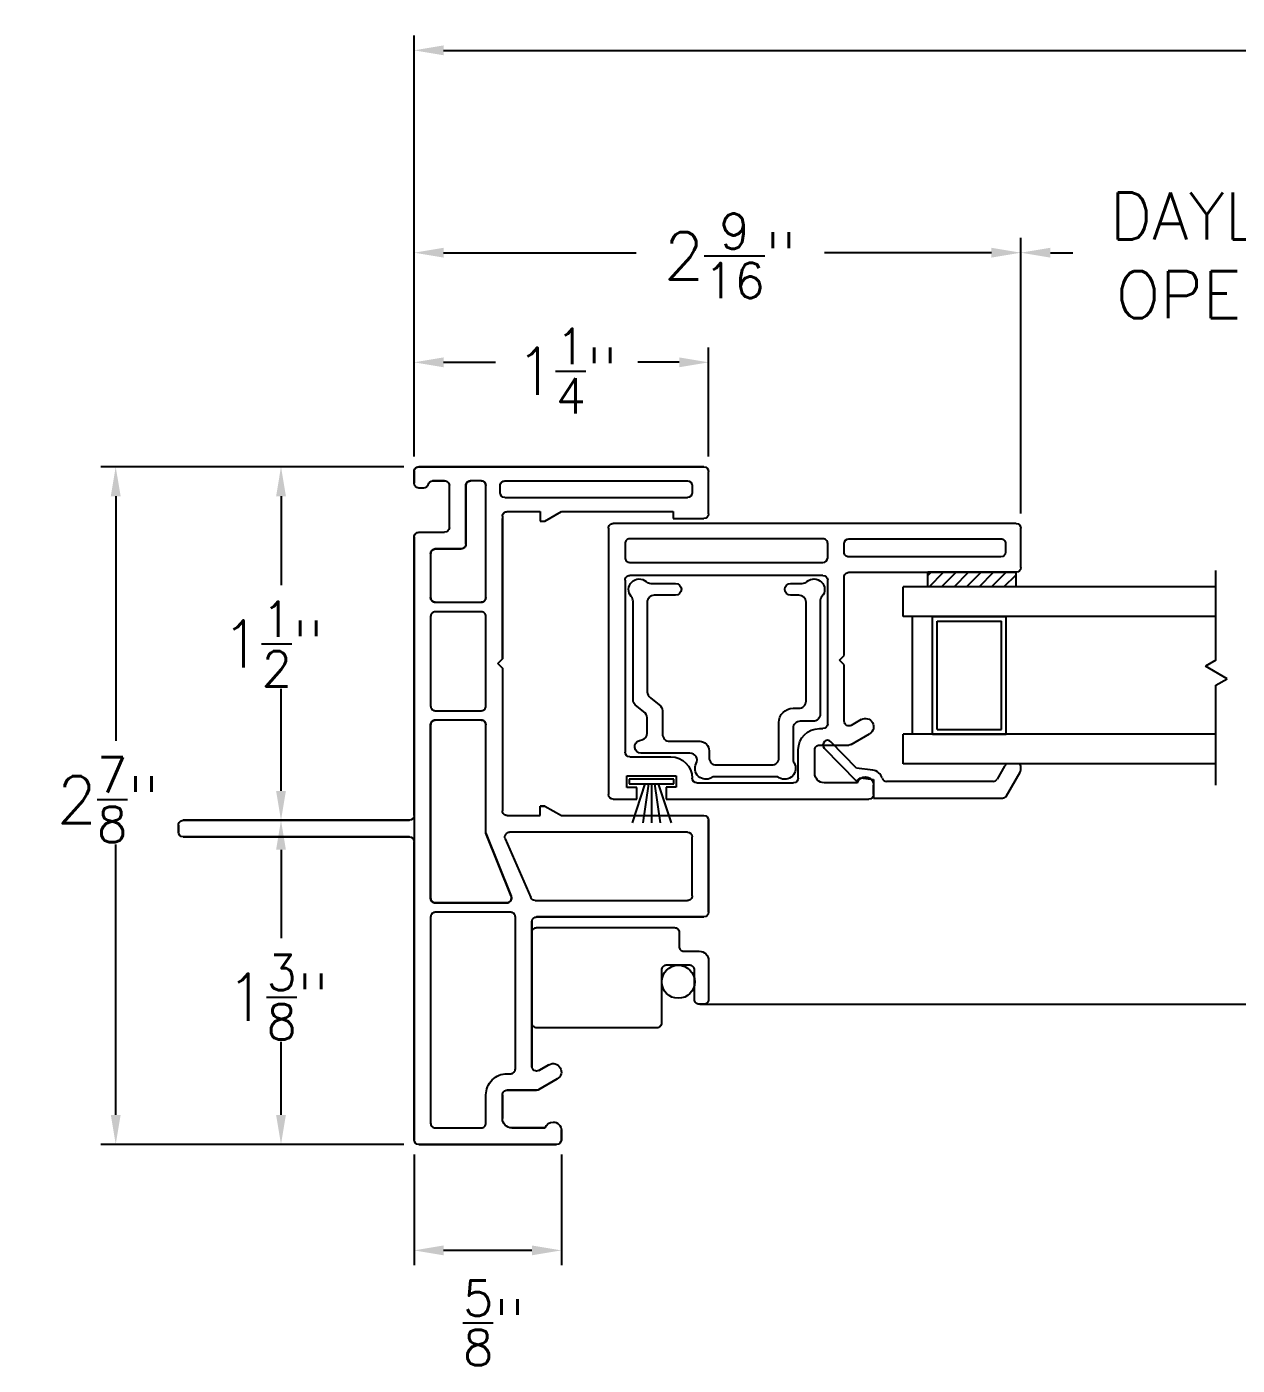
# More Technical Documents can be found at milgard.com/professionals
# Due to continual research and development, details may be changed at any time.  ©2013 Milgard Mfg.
# Model space of a CAD drawing. Extents: x 139.8 to 153.1, y 16.5 to 41.7.
# Drawn here: x 139.82 to 144.96, y 16.47 to 22.15 of the extents above; entities that cross this region are included whole.
import ezdxf

# ---------------------------------------------------------------- set-up
doc = ezdxf.new("R2010")
doc.units = 0
doc.header["$LTSCALE"] = 0.3
doc.header["$MEASUREMENT"] = 0
doc.layers.get('0').update_dxf_attribs({"linetype": 'CONTINUOUS'})
doc.layers.get('Defpoints').update_dxf_attribs({"linetype": 'CONTINUOUS'})
for name, color, linetype in [('SETAPE02$0$HATCH', 1, 'CONTINUOUS'), ('SETAPE02$0$PART', 7, 'CONTINUOUS'), ('VX5086$0$BRKAWAY', 7, 'CONTINUOUS'), ('VX5086$0$PART', 7, 'CONTINUOUS'), ('VX5086$0$SECTION', 7, 'CONTINUOUS'), ('VX5087$0$PART', 7, 'CONTINUOUS'), ('VX5087$0$SECTION', 7, 'CONTINUOUS'), ('WSFIN03$0$PART', 8, 'CONTINUOUS')]:
    doc.layers.add(name, color=color, linetype=linetype)
doc.styles.add('ARCHITECTURAL', font='simplex.shx', dxfattribs={"height": 0.2})
doc.dimstyles.new('DIM-MMSTACKED', dxfattribs={"dimscale": 0, "dimtxt": 0.125, "dimasz": 0.125, "dimexe": 0.063, "dimexo": 0.063, "dimgap": 0.07, "dimtad": 0, "dimtih": 1, "dimtoh": 1, "dimdec": 4, "dimzin": 4, "dimdsep": 46, "dimlunit": 4, "dimtxsty": 'ARCHITECTURAL', "dimcen": 0.02, "dimclrt": 7, "dimadec": 0, "dimazin": 0, "dimtfac": 0.75, "dimtdec": 4, "dimtmove": 2, "dimatfit": 3, "dimfxl": 0, "dimfrac": 1, "dimtolj": 1, "dimtzin": 4, "dimarcsym": 0})

# ---------------------------------------------------------------- blocks, each defined once
blk = doc.blocks.new('VX5086', base_point=(0.0729, 6.7223))
at = {"layer": 'VX5086$0$BRKAWAY'}
for p, q in [((0.8554, 5.2423), (0.8554, 6.2023)), ((0.9254, 6.2023), (0.9254, 5.2423)), ((0.9054, 5.2223), (0.8754, 5.2223))]:
    blk.add_line(p, q, dxfattribs=at)
for centre, start, end in [((0.8354, 6.2023), 0, 90), ((0.9454, 6.2023), 90, 180), ((0.8754, 5.2423), 180, 270), ((0.9054, 5.2423), 270, 0)]:
    blk.add_arc(centre, 0.02, start, end, dxfattribs=at)
at = {"layer": 'VX5086$0$PART'}
for p, q in [((0.5154, 6.7423), (0.5154, 7.4523)), ((0.5154, 7.4523), (0.5154, 6.7423)), ((0.5354, 7.4723), (0.9254, 7.4723)), ((0.9254, 7.4723), (0.5354, 7.4723)), ((0.9454, 6.8473), (0.9454, 7.4523)), ((2.2054, 7.3223), (2.2054, 7.4523)), ((2.2254, 7.4723), (2.4054, 7.4723)), ((2.4254, 7.4523), (2.4254, 6.2423)), ((2.4254, 6.2406), (2.4254, 7.4523)), ((0.6054, 7.4023), (0.8554, 7.4023)), ((0.5854, 6.7355), (0.5854, 7.3823)), ((0.8754, 7.3823), (0.8754, 6.6277)), ((2.2354, 7.3223), (2.2054, 7.3223)), ((2.2354, 6.8473), (2.2354, 7.3223)), ((-0.4496, 6.2423), (-0.4496, 6.8273)), ((-0.4496, 6.8273), (-0.4496, 6.2423)), ((-0.4296, 6.8473), (-0.3896, 6.8473)), ((-0.3896, 6.8473), (-0.4296, 6.8473)), ((-0.2169, 6.7521), (-0.172, 6.8299)), ((-0.172, 6.8299), (-0.2169, 6.7521)), ((0.9854, 6.7773), (0.9454, 6.8473)), ((2.1954, 6.7773), (2.2354, 6.8473)), ((-0.3796, 6.7788), (-0.3796, 6.6373)), ((-0.3796, 6.6373), (-0.3796, 6.7788)), ((-0.1114, 6.7948), (-0.1359, 6.7523)), ((-0.1359, 6.7523), (-0.1114, 6.7948)), ((0.9854, 6.7773), (0.9854, 6.7573)), ((0.9854, 6.7573), (0.9854, 6.7773)), ((2.1954, 6.7573), (2.1954, 6.7773)), ((-0.2196, 6.6173), (-0.2196, 6.7421)), ((-0.2196, 6.7421), (-0.2196, 6.6173)), ((-0.1186, 6.7223), (0.4954, 6.7223)), ((0.4954, 6.7223), (-0.1186, 6.7223)), ((0.8475, 6.6093), (0.5975, 6.7171)), ((0.9454, 6.7573), (0.9854, 6.7573)), ((0.9454, 6.6173), (0.9454, 6.7573)), ((2.2354, 6.7573), (2.1954, 6.7573)), ((2.2354, 6.6173), (2.2354, 6.7573)), ((-0.3396, 6.5973), (-0.2396, 6.5973)), ((-0.2396, 6.5973), (-0.3396, 6.5973)), ((1.5704, 6.5973), (0.9654, 6.5973)), ((1.5704, 6.5973), (1.5904, 6.5773)), ((1.5904, 6.5773), (1.5704, 6.5973)), ((1.5904, 6.5773), (1.6104, 6.5973)), ((1.6104, 6.5973), (1.5904, 6.5773)), ((1.6104, 6.5973), (2.2054, 6.5973)), ((2.2154, 6.5973), (1.6104, 6.5973)), ((2.1677, 6.3719), (2.3461, 6.3719)), ((2.1477, 6.2423), (2.1477, 6.3519)), ((2.3654, 6.301), (2.3654, 6.3519)), ((2.3654, 6.3519), (2.3654, 6.301)), ((2.3354, 6.2623), (2.3354, 6.2423)), ((2.3354, 6.2623), (2.3354, 6.2423)), ((0.8354, 6.2223), (-0.4296, 6.2223)), ((-0.4296, 6.2223), (0.8354, 6.2223)), ((0.8554, 6.2023), (0.8554, 5.2423)), ((0.9254, 5.2423), (0.9254, 6.2023)), ((0.9454, 6.2223), (2.1277, 6.2223)), ((2.4064, 6.2223), (2.3554, 6.2223)), ((2.3554, 6.2223), (2.4064, 6.2223)), ((0.8754, 5.2223), (0.9054, 5.2223))]:
    blk.add_line(p, q, dxfattribs=at)
at = {"layer": 'VX5086$0$PART', "linetype": 'Continuous'}
for p, q in [((2.4254, 6.2423), (2.4254, 7.4523)), ((2.3454, 7.4023), (2.3154, 7.4023)), ((2.2954, 6.6073), (2.2954, 7.3823)), ((2.3654, 6.6073), (2.3654, 7.3823)), ((0.5754, 6.6157), (0.5754, 6.3123)), ((0.8708, 6.5273), (0.6033, 6.6341)), ((2.3154, 6.5873), (2.3454, 6.5873)), ((0.8708, 6.5273), (1.3304, 6.5273)), ((1.3504, 6.5073), (1.3504, 6.3123)), ((1.8504, 6.3123), (1.8504, 6.5073)), ((1.8704, 6.5273), (2.3454, 6.5273)), ((2.3654, 6.5073), (2.3654, 6.4619)), ((2.0767, 6.3123), (2.0767, 6.4219)), ((2.0967, 6.4419), (2.3454, 6.4419)), ((2.1677, 6.3719), (2.3464, 6.3719)), ((2.1477, 6.2423), (2.1477, 6.3519)), ((0.5954, 6.2923), (1.3304, 6.2923)), ((2.0567, 6.2923), (1.8704, 6.2923)), ((0.9454, 6.2223), (2.1277, 6.2223))]:
    blk.add_line(p, q, dxfattribs=at)
for points in [[(-0.3796, 6.3123), (-0.3796, 6.5073, -0.414214), (-0.3596, 6.5273), (-0.2396, 6.5273, 0.414214), (-0.1496, 6.6173), (-0.1496, 6.6323, -0.414214), (-0.1296, 6.6523), (0.5154, 6.6523, -0.414214), (0.5354, 6.6323), (0.5354, 6.3123, -0.414214), (0.5154, 6.2923), (-0.3596, 6.2923, -0.414214)], [(1.3904, 6.3123), (1.3904, 6.5073, -0.414214), (1.4104, 6.5273), (1.7904, 6.5273, -0.414214), (1.8104, 6.5073), (1.8104, 6.3123, -0.414214), (1.7904, 6.2923), (1.4104, 6.2923, -0.414214)]]:
    blk.add_lwpolyline(points, format="xyb", close=True, dxfattribs=at)
at = {"layer": 'VX5086$0$PART'}
for points in [[(-0.1296, 6.6523), (0.5154, 6.6523, -0.414214), (0.5354, 6.6323), (0.5354, 6.3123, -0.414214), (0.5154, 6.2923), (-0.3596, 6.2923, -0.414214), (-0.3796, 6.3123), (-0.3796, 6.5073, -0.414214), (-0.3596, 6.5273), (-0.2396, 6.5273, 0.414214), (-0.1496, 6.6173), (-0.1496, 6.6323, -0.414214)], [(0.6033, 6.6341), (0.8708, 6.5273), (1.3304, 6.5273, -0.414214), (1.3504, 6.5073), (1.3504, 6.3123, -0.414214), (1.3304, 6.2923), (0.5954, 6.2923, -0.414214), (0.5754, 6.3123), (0.5754, 6.6157, -0.539108)], [(1.4104, 6.5273), (1.7904, 6.5273, -0.414214), (1.8104, 6.5073), (1.8104, 6.3123, -0.414214), (1.7904, 6.2923), (1.4104, 6.2923, -0.414214), (1.3904, 6.3123), (1.3904, 6.5073, -0.414214)], [(1.8504, 6.5073, -0.414214), (1.8704, 6.5273), (2.3454, 6.5273, -0.414214), (2.3654, 6.5073), (2.3654, 6.4619, -0.414214), (2.3454, 6.4419), (2.0967, 6.4419, 0.414214), (2.0767, 6.4219), (2.0767, 6.3123, -0.414214), (2.0567, 6.2923), (1.8704, 6.2923, -0.414214), (1.8504, 6.3123)]]:
    blk.add_lwpolyline(points, format="xyb", close=True, dxfattribs=at)
for centre, radius, start, end in [((0.5354, 7.4523), 0.02, 90, 180), ((0.5354, 7.4523), 0.02, 90, 180), ((0.9254, 7.4523), 0.02, 0, 90), ((2.2254, 7.4523), 0.02, 90, 180), ((2.4054, 7.4523), 0.02, 0, 90), ((0.6054, 7.3823), 0.02, 89.9999, 180), ((0.8554, 7.3823), 0.02, 0, 89.9999), ((-0.4296, 6.8273), 0.02, 90, 180), ((-0.4296, 6.8273), 0.02, 90, 180), ((-0.3896, 6.8123), 0.035, 360, 90), ((-0.3896, 6.8123), 0.035, 360, 90), ((-0.1417, 6.8123), 0.035, 329.99, 149.876), ((-0.1417, 6.8123), 0.035, 329.99, 149.876), ((-0.3896, 6.8123), 0.035, 286.6015, 360), ((-0.3896, 6.8123), 0.035, 286.6015, 360), ((-0.1996, 6.7421), 0.02, 149.99, 180), ((-0.1996, 6.7421), 0.02, 149.99, 180), ((-0.1186, 6.7423), 0.02, 149.99, 270), ((-0.1186, 6.7423), 0.02, 149.99, 270), ((0.4954, 6.7423), 0.02, 270, 0), ((0.4954, 6.7423), 0.02, 270, 0), ((0.6054, 6.7355), 0.02, 180, 246.6822), ((-0.3396, 6.6373), 0.04, 180, 270), ((-0.3396, 6.6373), 0.04, 180, 270), ((-0.2396, 6.6173), 0.02, 270, 0), ((-0.2396, 6.6173), 0.02, 270, 0), ((0.8554, 6.6277), 0.02, 246.6822, 0), ((0.9654, 6.6173), 0.02, 180, 270.0466), ((2.2154, 6.6173), 0.02, 270, 0), ((2.1677, 6.3519), 0.02, 90, 180), ((2.3463, 6.3528), 0.0192, 357.5098, 90.4474), ((2.3554, 6.2623), 0.02, 104.4775, 180), ((2.3554, 6.2623), 0.02, 104.4775, 180), ((2.3454, 6.301), 0.02, 284.4775, 0), ((2.3454, 6.301), 0.02, 284.4775, 0), ((-0.4296, 6.2423), 0.02, 180, 270), ((-0.4296, 6.2423), 0.02, 180, 270), ((0.8354, 6.2023), 0.02, 0, 90), ((0.9454, 6.2023), 0.02, 90, 180), ((2.1277, 6.2423), 0.02, 270, 0), ((2.3554, 6.2423), 0.02, 180, 270), ((2.3554, 6.2423), 0.02, 180, 270), ((2.4063, 6.2415), 0.0192, 270.4474, 357.5098), ((0.8754, 5.2423), 0.02, 180, 270), ((0.9054, 5.2423), 0.02, 270, 0)]:
    blk.add_arc(centre, radius, start, end, dxfattribs=at)
at = {"layer": 'VX5086$0$PART', "linetype": 'Continuous'}
for centre, radius, start, end in [((2.3154, 7.3823), 0.02, 90, 180), ((2.3454, 7.3823), 0.02, 0, 90), ((0.5954, 6.6157), 0.02, 66.6822, 180), ((2.3154, 6.6073), 0.02, 180, 270), ((2.3454, 6.6073), 0.02, 270, 0), ((1.3304, 6.5073), 0.02, 0, 90), ((1.8704, 6.5073), 0.02, 90, 180), ((2.3454, 6.5073), 0.02, 0, 90), ((2.0967, 6.4219), 0.02, 90, 180), ((2.3454, 6.4619), 0.02, 270, 0), ((2.1677, 6.3519), 0.02, 90, 180), ((2.3463, 6.3528), 0.0192, 357.5098, 89.5526), ((0.5954, 6.3123), 0.02, 180, 270), ((1.3304, 6.3123), 0.02, 270, 0), ((1.8704, 6.3123), 0.02, 180, 270), ((2.0567, 6.3123), 0.02, 270, 0), ((2.1277, 6.2423), 0.02, 270, 0), ((2.4063, 6.2415), 0.0192, 270.4474, 2.4902)]:
    blk.add_arc(centre, radius, start, end, dxfattribs=at)
at = {"layer": 'VX5086$0$SECTION'}
for p, q in [((0.5154, 7.4523), (0.5154, 6.7423)), ((0.5154, 6.7423), (0.5154, 7.4523)), ((0.9254, 7.4723), (0.5354, 7.4723)), ((0.5354, 7.4723), (0.9254, 7.4723)), ((0.9454, 6.8473), (0.9454, 7.4523)), ((2.2054, 7.3223), (2.2054, 7.4523)), ((2.2254, 7.4723), (2.4054, 7.4723)), ((2.4254, 6.2406), (2.4254, 7.4523)), ((2.4254, 7.4523), (2.4254, 6.2423)), ((0.6054, 7.4023), (0.8554, 7.4023)), ((0.5854, 6.7355), (0.5854, 7.3823)), ((0.8754, 7.3823), (0.8754, 6.6277)), ((2.2354, 7.3223), (2.2054, 7.3223)), ((2.2354, 6.8473), (2.2354, 7.3223)), ((-0.4496, 6.8273), (-0.4496, 6.2423)), ((-0.4496, 6.2423), (-0.4496, 6.8273)), ((-0.3896, 6.8473), (-0.4296, 6.8473)), ((-0.4296, 6.8473), (-0.3896, 6.8473)), ((-0.172, 6.8299), (-0.2169, 6.7521)), ((-0.2169, 6.7521), (-0.172, 6.8299)), ((0.9854, 6.7773), (0.9454, 6.8473)), ((2.1954, 6.7773), (2.2354, 6.8473)), ((-0.3796, 6.6373), (-0.3796, 6.7788)), ((-0.3796, 6.7788), (-0.3796, 6.6373)), ((-0.1359, 6.7523), (-0.1114, 6.7948)), ((-0.1114, 6.7948), (-0.1359, 6.7523)), ((0.9854, 6.7573), (0.9854, 6.7773)), ((0.9854, 6.7773), (0.9854, 6.7573)), ((2.1954, 6.7573), (2.1954, 6.7773)), ((-0.2196, 6.7421), (-0.2196, 6.6173)), ((-0.2196, 6.6173), (-0.2196, 6.7421)), ((0.4954, 6.7223), (-0.1186, 6.7223)), ((-0.1186, 6.7223), (0.4954, 6.7223)), ((0.8475, 6.6093), (0.5975, 6.7171)), ((0.9454, 6.6173), (0.9454, 6.7573)), ((0.9454, 6.7573), (0.9854, 6.7573)), ((2.2354, 6.7573), (2.1954, 6.7573)), ((2.2354, 6.6173), (2.2354, 6.7573)), ((-0.2396, 6.5973), (-0.3396, 6.5973)), ((-0.3396, 6.5973), (-0.2396, 6.5973)), ((1.5704, 6.5973), (0.9654, 6.5973)), ((1.5904, 6.5773), (1.5704, 6.5973)), ((1.5704, 6.5973), (1.5904, 6.5773)), ((1.6104, 6.5973), (1.5904, 6.5773)), ((1.5904, 6.5773), (1.6104, 6.5973)), ((2.2154, 6.5973), (1.6104, 6.5973)), ((1.6104, 6.5973), (2.2054, 6.5973)), ((2.1677, 6.3719), (2.3461, 6.3719)), ((2.1477, 6.2423), (2.1477, 6.3519)), ((2.3654, 6.3519), (2.3654, 6.301)), ((2.3654, 6.301), (2.3654, 6.3519)), ((2.3354, 6.2623), (2.3354, 6.2423)), ((2.3354, 6.2623), (2.3354, 6.2423)), ((-0.4296, 6.2223), (0.8354, 6.2223)), ((2.1277, 6.2223), (-0.4296, 6.2223)), ((0.9454, 6.2223), (0.8354, 6.2223)), ((2.3554, 6.2223), (2.4064, 6.2223)), ((2.4064, 6.2223), (2.3554, 6.2223))]:
    blk.add_line(p, q, dxfattribs=at)
at = {"layer": 'VX5086$0$SECTION', "linetype": 'Continuous'}
for p, q in [((2.4254, 6.2423), (2.4254, 7.4523)), ((2.3454, 7.4023), (2.3154, 7.4023)), ((2.2954, 6.6073), (2.2954, 7.3823)), ((2.3654, 6.6073), (2.3654, 7.3823)), ((0.5754, 6.6157), (0.5754, 6.3123)), ((0.8708, 6.5273), (0.6033, 6.6341)), ((2.3154, 6.5873), (2.3454, 6.5873)), ((0.8708, 6.5273), (1.3304, 6.5273)), ((1.3504, 6.5073), (1.3504, 6.3123)), ((1.8504, 6.3123), (1.8504, 6.5073)), ((1.8704, 6.5273), (2.3454, 6.5273)), ((2.3654, 6.5073), (2.3654, 6.4619)), ((2.0767, 6.3123), (2.0767, 6.4219)), ((2.0967, 6.4419), (2.3454, 6.4419)), ((2.1677, 6.3719), (2.3464, 6.3719)), ((2.1477, 6.2423), (2.1477, 6.3519)), ((0.5954, 6.2923), (1.3304, 6.2923)), ((2.0567, 6.2923), (1.8704, 6.2923))]:
    blk.add_line(p, q, dxfattribs=at)
at = {"layer": 'VX5086$0$SECTION'}
for points in [[(-0.1296, 6.6523), (0.5154, 6.6523, -0.414214), (0.5354, 6.6323), (0.5354, 6.3123, -0.414214), (0.5154, 6.2923), (-0.3596, 6.2923, -0.414214), (-0.3796, 6.3123), (-0.3796, 6.5073, -0.414214), (-0.3596, 6.5273), (-0.2396, 6.5273, 0.414214), (-0.1496, 6.6173), (-0.1496, 6.6323, -0.414214)], [(0.6033, 6.6341), (0.8708, 6.5273), (1.3304, 6.5273, -0.414214), (1.3504, 6.5073), (1.3504, 6.3123, -0.414214), (1.3304, 6.2923), (0.5954, 6.2923, -0.414214), (0.5754, 6.3123), (0.5754, 6.6157, -0.539108)], [(1.4104, 6.5273), (1.7904, 6.5273, -0.414214), (1.8104, 6.5073), (1.8104, 6.3123, -0.414214), (1.7904, 6.2923), (1.4104, 6.2923, -0.414214), (1.3904, 6.3123), (1.3904, 6.5073, -0.414214)], [(1.8504, 6.5073, -0.414214), (1.8704, 6.5273), (2.3454, 6.5273, -0.414214), (2.3654, 6.5073), (2.3654, 6.4619, -0.414214), (2.3454, 6.4419), (2.0967, 6.4419, 0.414214), (2.0767, 6.4219), (2.0767, 6.3123, -0.414214), (2.0567, 6.2923), (1.8704, 6.2923, -0.414214), (1.8504, 6.3123)]]:
    blk.add_lwpolyline(points, format="xyb", close=True, dxfattribs=at)
at = {"layer": 'VX5086$0$SECTION', "linetype": 'Continuous'}
for points in [[(-0.3796, 6.3123), (-0.3796, 6.5073, -0.414214), (-0.3596, 6.5273), (-0.2396, 6.5273, 0.414214), (-0.1496, 6.6173), (-0.1496, 6.6323, -0.414214), (-0.1296, 6.6523), (0.5154, 6.6523, -0.414214), (0.5354, 6.6323), (0.5354, 6.3123, -0.414214), (0.5154, 6.2923), (-0.3596, 6.2923, -0.414214)], [(1.3904, 6.3123), (1.3904, 6.5073, -0.414214), (1.4104, 6.5273), (1.7904, 6.5273, -0.414214), (1.8104, 6.5073), (1.8104, 6.3123, -0.414214), (1.7904, 6.2923), (1.4104, 6.2923, -0.414214)]]:
    blk.add_lwpolyline(points, format="xyb", close=True, dxfattribs=at)
at = {"layer": 'VX5086$0$SECTION'}
for centre, radius, start, end in [((0.5354, 7.4523), 0.02, 90, 180), ((0.5354, 7.4523), 0.02, 90, 180), ((0.9254, 7.4523), 0.02, 0, 90), ((2.2254, 7.4523), 0.02, 90, 180), ((2.4054, 7.4523), 0.02, 0, 90), ((0.6054, 7.3823), 0.02, 89.9999, 180), ((0.8554, 7.3823), 0.02, 0, 89.9999), ((-0.4296, 6.8273), 0.02, 90, 180), ((-0.4296, 6.8273), 0.02, 90, 180), ((-0.3896, 6.8123), 0.035, 360, 90), ((-0.3896, 6.8123), 0.035, 360, 90), ((-0.1417, 6.8123), 0.035, 329.99, 149.876), ((-0.1417, 6.8123), 0.035, 329.99, 149.876), ((-0.3896, 6.8123), 0.035, 286.6015, 360), ((-0.3896, 6.8123), 0.035, 286.6015, 360), ((-0.1996, 6.7421), 0.02, 149.99, 180), ((-0.1996, 6.7421), 0.02, 149.99, 180), ((-0.1186, 6.7423), 0.02, 149.99, 270), ((-0.1186, 6.7423), 0.02, 149.99, 270), ((0.4954, 6.7423), 0.02, 270, 0), ((0.4954, 6.7423), 0.02, 270, 0), ((0.6054, 6.7355), 0.02, 180, 246.6822), ((-0.3396, 6.6373), 0.04, 180, 270), ((-0.3396, 6.6373), 0.04, 180, 270), ((-0.2396, 6.6173), 0.02, 270, 0), ((-0.2396, 6.6173), 0.02, 270, 0), ((0.8554, 6.6277), 0.02, 246.6822, 0), ((0.9654, 6.6173), 0.02, 180, 270.0466), ((2.2154, 6.6173), 0.02, 270, 0), ((2.1677, 6.3519), 0.02, 90, 180), ((2.3463, 6.3528), 0.0192, 357.5098, 90.4474), ((2.3554, 6.2623), 0.02, 104.4775, 180), ((2.3554, 6.2623), 0.02, 104.4775, 180), ((2.3454, 6.301), 0.02, 284.4775, 0), ((2.3454, 6.301), 0.02, 284.4775, 0), ((-0.4296, 6.2423), 0.02, 180, 270), ((-0.4296, 6.2423), 0.02, 180, 270), ((2.1277, 6.2423), 0.02, 270, 0), ((2.3554, 6.2423), 0.02, 180, 270), ((2.3554, 6.2423), 0.02, 180, 270), ((2.4063, 6.2415), 0.0192, 270.4474, 357.5098)]:
    blk.add_arc(centre, radius, start, end, dxfattribs=at)
at = {"layer": 'VX5086$0$SECTION', "linetype": 'Continuous'}
for centre, radius, start, end in [((2.3154, 7.3823), 0.02, 90, 180), ((2.3454, 7.3823), 0.02, 0, 90), ((0.5954, 6.6157), 0.02, 66.6822, 180), ((2.3154, 6.6073), 0.02, 180, 270), ((2.3454, 6.6073), 0.02, 270, 0), ((1.3304, 6.5073), 0.02, 0, 90), ((1.8704, 6.5073), 0.02, 90, 180), ((2.3454, 6.5073), 0.02, 0, 90), ((2.0967, 6.4219), 0.02, 90, 180), ((2.3454, 6.4619), 0.02, 270, 0), ((2.1677, 6.3519), 0.02, 90, 180), ((2.3463, 6.3528), 0.0192, 357.5098, 89.5526), ((0.5954, 6.3123), 0.02, 180, 270), ((1.3304, 6.3123), 0.02, 270, 0), ((1.8704, 6.3123), 0.02, 180, 270), ((2.0567, 6.3123), 0.02, 270, 0), ((2.1277, 6.2423), 0.02, 270, 0), ((2.4063, 6.2415), 0.0192, 270.4474, 2.4902)]:
    blk.add_arc(centre, radius, start, end, dxfattribs=at)
blk = doc.blocks.new('VX5087', base_point=(0.095, 1.09))
at = {"layer": 'VX5087$0$PART'}
for p, q in [((0.963, 1.02), (0.963, 1.73)), ((0.983, 1.75), (1.15, 1.75)), ((1.17, 1.73), (1.17, 0.02)), ((0, 0.245), (0, 1.105)), ((0.02, 1.125), (0.06, 1.125)), ((0.2327, 1.0297), (0.2776, 1.1076)), ((0.07, 1.0565), (0.07, 0.915)), ((0.3382, 1.0725), (0.3137, 1.03)), ((0.23, 0.895), (0.23, 1.0197)), ((0.331, 1), (0.57, 1)), ((0.57, 1), (0.59, 0.98)), ((0.59, 0.98), (0.61, 1)), ((0.61, 1), (0.943, 1)), ((0.3, 0.895), (0.3, 0.91)), ((0.32, 0.93), (0.93, 0.93)), ((0.95, 0.91), (0.95, 0.09)), ((0.11, 0.875), (0.21, 0.875)), ((0.09, 0.805), (0.21, 0.805)), ((0.07, 0.375), (0.07, 0.785)), ((0.09, 0.355), (0.09, 0.355)), ((0.1, 0.2875), (0.0508, 0.2875)), ((0.0508, 0.2875), (0.0508, 0.245)), ((0.1, 0.0775), (0.1, 0.2875)), ((0.0508, 0.245), (0, 0.245)), ((0.18, 0.09), (0.18, 0.265)), ((0, 0.02), (0, 0.12)), ((0, 0.12), (0.05, 0.12)), ((0.05, 0.12), (0.05, 0.0775)), ((0.05, 0.0775), (0.1, 0.0775)), ((0.26, 0.07), (0.2, 0.07)), ((0.93, 0.07), (0.91, 0.07)), ((0.26, 0), (0.02, 0)), ((1.15, 0), (0.91, 0))]:
    blk.add_line(p, q, dxfattribs=at)
at = {"layer": 'VX5087$0$PART', "linetype": 'Continuous'}
for points in [[(1.048, 1), (1.085, 1, 0.414213), (1.105, 1.02), (1.105, 1.665, 0.414214), (1.085, 1.685), (1.048, 1.685, 0.414213), (1.028, 1.665), (1.028, 1.02, 0.414214)], [(1.025, 0.93), (1.085, 0.93, -0.414214), (1.105, 0.91), (1.105, 0.09, -0.414214), (1.085, 0.07), (1.025, 0.07, -0.414214), (1.005, 0.09), (1.005, 0.91, -0.414213)]]:
    blk.add_lwpolyline(points, format="xyb", close=True, dxfattribs=at)
at = {"layer": 'VX5087$0$PART'}
for centre, radius, start, end in [((0.983, 1.73), 0.02, 90, 180), ((1.15, 1.73), 0.02, 0, 90), ((0.02, 1.105), 0.02, 90, 180), ((0.06, 1.09), 0.035, 360, 90), ((0.06, 1.09), 0.035, 286.6015, 0), ((0.3079, 1.09), 0.035, 329.99, 149.876), ((0.25, 1.0197), 0.02, 149.99, 180), ((0.331, 1.02), 0.02, 149.99, 270), ((0.943, 1.02), 0.02, 270, 0), ((0.11, 0.915), 0.04, 180, 270), ((0.32, 0.91), 0.02, 90, 180), ((0.93, 0.91), 0.02, 0, 90), ((0.21, 0.895), 0.09, 270, 360), ((0.21, 0.895), 0.02, 270, 0), ((0.09, 0.785), 0.02, 90, 180), ((0.09, 0.375), 0.02, 180, 270), ((0.09, 0.265), 0.09, 0, 90), ((0.2, 0.09), 0.02, 180, 270), ((0.93, 0.09), 0.02, 270, 0), ((0.02, 0.02), 0.02, 180, 270), ((1.15, 0.02), 0.02, 270, 0)]:
    blk.add_arc(centre, radius, start, end, dxfattribs=at)
at = {"layer": 'VX5087$0$SECTION'}
for p, q in [((0.91, 0.07), (0.26, 0.07)), ((0.91, 0), (0.26, 0))]:
    blk.add_line(p, q, dxfattribs=at)
blk = doc.blocks.new('*X10')
at = {"color": 0}
for p, q in [((18.1824, 6.0378), (18.2343, 6.0897)), ((18.1824, 5.9848), (18.2444, 6.0468)), ((18.1824, 5.9318), (18.2444, 5.9938)), ((18.1824, 5.8787), (18.2444, 5.9407)), ((18.1824, 5.8257), (18.2444, 5.8877)), ((18.1824, 5.7727), (18.2444, 5.8347)), ((18.1824, 5.7196), (18.2444, 5.7816)), ((18.2305, 5.7147), (18.2444, 5.7286))]:
    blk.add_line(p, q, dxfattribs=at)
blk = doc.blocks.new('SETAPE02', base_point=(18.1824, 5.7147))
at = {"layer": 'SETAPE02$0$PART', "linetype": 'Continuous'}
for p, q in [((18.1824, 6.0897), (18.1824, 5.7147)), ((18.1824, 6.0897), (18.2444, 6.0897)), ((18.2444, 6.0897), (18.2444, 5.7147)), ((18.1824, 5.7147), (18.2324, 5.7147))]:
    blk.add_line(p, q, dxfattribs=at)
at = {"layer": 'SETAPE02$0$PART'}
blk.add_line((18.1824, 5.7147), (18.2444, 5.7147), dxfattribs=at)
at = {"layer": 'SETAPE02$0$HATCH'}
blk.add_blockref('*X10', (0, 0), dxfattribs=at)
blk = doc.blocks.new('WSFIN03', base_point=(1.7816, 6.9679))
at = {"layer": 'WSFIN03$0$PART', "linetype": 'Continuous'}
for p, q in [((1.7966, 6.8729), (1.7966, 7.0629)), ((1.7966, 7.0629), (1.8166, 7.0629)), ((1.8166, 7.0629), (1.8166, 6.8729)), ((1.8166, 6.9958), (1.9816, 7.0506)), ((1.8166, 6.981), (1.9816, 7.0046)), ((1.8166, 6.9679), (1.9816, 6.9679)), ((1.8166, 6.9548), (1.9816, 6.9312)), ((1.8166, 6.94), (1.9816, 6.8851)), ((1.8166, 6.8729), (1.7966, 6.8729))]:
    blk.add_line(p, q, dxfattribs=at)
at = {"layer": 'WSFIN03$0$PART'}
blk.add_line((1.8166, 6.8729), (1.8166, 6.8729), dxfattribs=at)
blk = doc.blocks.new('*D24')
at = {"color": 0, "lineweight": -2}
for p, q in [((141.4247, 20.2836), (140.84, 20.2836)), ((140.903, 20.1586), (140.903, 19.7819)), ((140.903, 18.9086), (140.903, 19.3419)), ((140.5507, 18.7836), (140.966, 18.7836))]:
    blk.add_line(p, q, dxfattribs=at)
at = {"color": 0}
for points in [[(140.8822, 20.1586), (140.9238, 20.1586), (140.903, 20.2836)], [(140.8822, 18.9086), (140.9238, 18.9086), (140.903, 18.7836)]]:
    blk.add_solid(points, dxfattribs=at)
at = {"layer": 'Defpoints', "color": 0}
for p in [(141.4877, 20.2836), (140.4877, 18.7836), (140.903, 18.7836)]:
    blk.add_point(p, dxfattribs=at)
at = {"color": 7, "insert": (140.8679, 19.7119), "char_height": 0.2, "attachment_point": 2, "style": 'ARCHITECTURAL'}
blk.add_mtext('\\A1;1{\\H0.75x;\\S1/2;}"', dxfattribs=at)
blk = doc.blocks.new('*D25')
at = {"color": 0, "lineweight": -2}
for p, q in [((140.903, 18.6586), (140.903, 18.2834)), ((140.903, 17.5336), (140.903, 17.8434)), ((141.4247, 17.4086), (140.84, 17.4086))]:
    blk.add_line(p, q, dxfattribs=at)
at = {"color": 0}
for points in [[(140.8822, 18.6586), (140.9238, 18.6586), (140.903, 18.7836)], [(140.8822, 17.5336), (140.9238, 17.5336), (140.903, 17.4086)]]:
    blk.add_solid(points, dxfattribs=at)
at = {"layer": 'Defpoints', "color": 0}
for p in [(140.903, 18.7836), (140.903, 17.4086), (141.4877, 17.4086)]:
    blk.add_point(p, dxfattribs=at)
at = {"color": 7, "insert": (140.8885, 18.2134), "char_height": 0.2, "attachment_point": 2, "style": 'ARCHITECTURAL'}
blk.add_mtext('\\A1;1{\\H0.75x;\\S3/8;}"', dxfattribs=at)
blk = doc.blocks.new('*D26')
at = {"color": 0, "lineweight": -2}
for p, q in [((141.4677, 20.3276), (141.4677, 21.255)), ((144.0428, 20.0859), (144.0428, 21.255)), ((141.5927, 21.192), (142.4102, 21.192)), ((143.9178, 21.192), (143.2098, 21.192))]:
    blk.add_line(p, q, dxfattribs=at)
at = {"color": 0}
for points in [[(141.5927, 21.2129), (141.5927, 21.1712), (141.4677, 21.192)], [(143.9178, 21.2129), (143.9178, 21.1712), (144.0428, 21.192)]]:
    blk.add_solid(points, dxfattribs=at)
at = {"layer": 'Defpoints', "color": 0}
for p in [(141.4677, 21.192), (141.4677, 20.2646), (144.0428, 20.0229)]:
    blk.add_point(p, dxfattribs=at)
at = {"color": 7, "insert": (142.81, 21.3585), "char_height": 0.2, "attachment_point": 2, "style": 'ARCHITECTURAL'}
blk.add_mtext('\\A1;2{\\H0.75x;\\S9/16;}"', dxfattribs=at)
blk = doc.blocks.new('*D27')
at = {"color": 0, "lineweight": -2}
for p, q in [((144.0428, 20.0859), (144.0428, 21.255)), ((145.959, 20.0867), (145.959, 21.255)), ((144.1678, 21.192), (144.2636, 21.192)), ((145.834, 21.192), (145.7845, 21.192))]:
    blk.add_line(p, q, dxfattribs=at)
at = {"color": 0}
for points in [[(144.1678, 21.2129), (144.1678, 21.1712), (144.0428, 21.192)], [(145.834, 21.2129), (145.834, 21.1712), (145.959, 21.192)]]:
    blk.add_solid(points, dxfattribs=at)
at = {"layer": 'Defpoints', "color": 0}
for p in [(145.959, 21.192), (144.0428, 20.0229), (145.959, 20.0237)]:
    blk.add_point(p, dxfattribs=at)
at = {"color": 7, "insert": (145.024, 21.4476), "char_height": 0.2, "attachment_point": 2, "style": 'ARCHITECTURAL'}
blk.add_mtext('\\A1;DAYLIGHT\\POPENING', dxfattribs=at)
blk = doc.blocks.new('*D22')
at = {"color": 0, "lineweight": -2}
for p, q in [((141.4247, 20.2836), (140.1386, 20.2836)), ((140.2016, 20.1586), (140.2016, 19.1213)), ((140.2016, 17.5336), (140.2016, 18.6813)), ((141.4247, 17.4086), (140.1386, 17.4086))]:
    blk.add_line(p, q, dxfattribs=at)
at = {"color": 0}
for points in [[(140.1808, 20.1586), (140.2225, 20.1586), (140.2016, 20.2836)], [(140.1808, 17.5336), (140.2225, 17.5336), (140.2016, 17.4086)]]:
    blk.add_solid(points, dxfattribs=at)
at = {"layer": 'Defpoints', "color": 0}
for p in [(141.4877, 20.2836), (140.2016, 17.4086), (141.4877, 17.4086)]:
    blk.add_point(p, dxfattribs=at)
at = {"color": 7, "insert": (140.1695, 19.0513), "char_height": 0.2, "attachment_point": 2, "style": 'ARCHITECTURAL'}
blk.add_mtext('\\A1;2{\\H0.75x;\\S7/8;}"', dxfattribs=at)
blk = doc.blocks.new('*D32')
at = {"color": 0, "lineweight": -2}
for p, q in [((141.4677, 20.3276), (141.4677, 22.1136)), ((152.0511, 20.3275), (152.0511, 22.1136)), ((141.5927, 22.0506), (145.5954, 22.0506)), ((151.9261, 22.0506), (147.7164, 22.0506))]:
    blk.add_line(p, q, dxfattribs=at)
at = {"color": 0}
for points in [[(141.5927, 22.0715), (141.5927, 22.0298), (141.4677, 22.0506)], [(151.9261, 22.0715), (151.9261, 22.0298), (152.0511, 22.0506)]]:
    blk.add_solid(points, dxfattribs=at)
at = {"layer": 'Defpoints', "color": 0}
for p in [(152.0511, 22.0506), (141.4677, 20.2646), (152.0511, 20.2645)]:
    blk.add_point(p, dxfattribs=at)
at = {"color": 7, "insert": (146.6559, 22.1506), "char_height": 0.2, "attachment_point": 2, "style": 'ARCHITECTURAL'}
blk.add_mtext('\\A1;FRAME WIDTH', dxfattribs=at)
blk = doc.blocks.new('*D37')
at = {"color": 0, "lineweight": -2}
for p, q in [((141.4677, 20.3276), (141.4677, 20.7899)), ((142.7177, 20.3266), (142.7177, 20.7899)), ((141.5927, 20.7269), (141.8134, 20.7269)), ((142.5927, 20.7269), (142.4177, 20.7269))]:
    blk.add_line(p, q, dxfattribs=at)
at = {"color": 0}
for points in [[(141.5927, 20.7477), (141.5927, 20.706), (141.4677, 20.7269)], [(142.5927, 20.7477), (142.5927, 20.706), (142.7177, 20.7269)]]:
    blk.add_solid(points, dxfattribs=at)
at = {"layer": 'Defpoints', "color": 0}
for p in [(141.4677, 20.7269), (141.4677, 20.2646), (142.7177, 20.2636)]:
    blk.add_point(p, dxfattribs=at)
at = {"color": 7, "insert": (142.1156, 20.8695), "char_height": 0.2, "attachment_point": 2, "style": 'ARCHITECTURAL'}
blk.add_mtext('\\A1;1{\\H0.75x;\\S1/4;}"', dxfattribs=at)
blk = doc.blocks.new('*D39')
at = {"color": 0, "lineweight": -2}
for p, q in [((141.4677, 17.3656), (141.4677, 16.8959)), ((142.0927, 17.3656), (142.0927, 16.8959)), ((141.9677, 16.9589), (141.5927, 16.9589))]:
    blk.add_line(p, q, dxfattribs=at)
at = {"color": 0}
for points in [[(141.5927, 16.9797), (141.5927, 16.938), (141.4677, 16.9589)], [(141.9677, 16.9797), (141.9677, 16.938), (142.0927, 16.9589)]]:
    blk.add_solid(points, dxfattribs=at)
at = {"layer": 'Defpoints', "color": 0}
for p in [(141.4677, 17.4286), (142.0927, 17.4286), (141.4677, 16.9589)]:
    blk.add_point(p, dxfattribs=at)
at = {"color": 7, "insert": (141.8081, 16.8316), "char_height": 0.2, "attachment_point": 2, "style": 'ARCHITECTURAL'}
blk.add_mtext('\\A1;{\\H0.75x;\\S5/8;}"', dxfattribs=at)
blk = doc.blocks.new('BRK')
for p, q in [((0, 0), (0.4243, 0)), ((0.4243, 0), (0.4519, -0.0479)), ((0.4519, -0.0479), (0.5049, 0.0439)), ((0.5303, 0), (0.5049, 0.0439)), ((0.5303, 0), (0.9112, 0))]:
    blk.add_line(p, q)

msp = doc.modelspace()

# ---------------------------------------------------------------- linework, layer by layer
at = {"linetype": 'Continuous'}
for p, q in [((143.5427, 19.64889), (143.5427, 19.77389)), ((144.87054, 19.77389), (143.5427, 19.77389)), ((144.87054, 19.64889), (143.5427, 19.64889)), ((143.5827, 19.14889), (143.5827, 19.64889)), ((143.6677, 19.14889), (143.6677, 19.64889)), ((143.6677, 19.64889), (143.9797, 19.64889)), ((143.6877, 19.16889), (143.6877, 19.62889)), ((143.6877, 19.62889), (143.9597, 19.62889)), ((143.9597, 19.16889), (143.9597, 19.62889)), ((143.9797, 19.14889), (143.9797, 19.64889)), ((143.5427, 19.02389), (143.5427, 19.14889)), ((144.87054, 19.14889), (143.5427, 19.14889)), ((143.6677, 19.14889), (143.9797, 19.14889)), ((143.6877, 19.16889), (143.9597, 19.16889)), ((143.20831, 19.08997), (143.34439, 18.94967)), ((143.34503, 19.005), (143.2363, 19.11714)), ((143.41433, 18.99649), (143.34503, 19.005)), ((144.87054, 19.02389), (143.5427, 19.02389)), ((143.97353, 19.01389), (143.94178, 18.95889)), ((143.98161, 18.88789), (144.03925, 18.98773)), ((144.03193, 19.02389), (143.99085, 19.02389)), ((144.04193, 18.99773), (144.04193, 19.01389)), ((143.34439, 18.94967), (143.36222, 18.9636)), ((143.36222, 18.9636), (143.41681, 18.95689)), ((143.41681, 18.95689), (143.41681, 18.87789)), ((143.92446, 18.94889), (143.47304, 18.94889)), ((143.41681, 18.87789), (143.96429, 18.87789))]:
    msp.add_line(p, q, dxfattribs=at)
msp.add_line((142.68031, 18.00346), (145.90399, 18.00346))
at = {"ltscale": 3.333333}
msp.add_lwpolyline([(143.19844, 19.73285, 0.1839743), (143.19084, 19.7129), (143.19084, 19.23379, -0.4142136), (143.16084, 19.20379), (143.10584, 19.20379, 0.4142136), (143.07584, 19.17379), (143.07584, 19.04317, 0.1370327), (143.08018, 19.02762, -0.7842577), (143.017, 18.96445, 0.1370327), (143.00145, 18.96879), (142.74522, 18.96879, 0.1370327), (142.72967, 18.96445, -0.7578883), (142.665, 19.02497, 0.5624429), (142.63837, 19.06879), (142.4307, 19.06879, -0.8760378), (142.42366, 19.12185), (142.43466, 19.12483, 0.3388623), (142.45684, 19.15379), (142.45684, 19.21879, 0.2559992), (142.44298, 19.24407), (142.40569, 19.27427, -0.1997257), (142.39684, 19.29555), (142.39684, 19.7129, 0.1839743), (142.38924, 19.73285, -0.9439608), (142.45277, 19.79639, 0.1839743), (142.47273, 19.78879), (142.57684, 19.78879, -1), (142.57684, 19.73879), (142.48684, 19.73879, 0.4142136), (142.45684, 19.70879), (142.45684, 19.32924, 0.2559992), (142.47069, 19.30395), (142.50798, 19.27375, -0.2559992), (142.52184, 19.24847), (142.52184, 19.14879, 0.4142136), (142.55184, 19.11879), (142.67984, 19.11879, -0.4142136), (142.71984, 19.07879), (142.71984, 19.04879, 0.4142136), (142.74984, 19.01879), (142.98584, 19.01879, 0.4142136), (143.01584, 19.04879), (143.01584, 19.19879, -0.4142136), (143.07584, 19.25879), (143.10084, 19.25879, 0.4142136), (143.13084, 19.28879), (143.13084, 19.70879, 0.4142136), (143.10084, 19.73879), (143.06584, 19.73879, -1), (143.06584, 19.78879), (143.11495, 19.78879, 0.1839743), (143.1349, 19.79639, -0.9439608)], format="xyb", close=True, dxfattribs=at)
at = {"color": 8, "linetype": 'Continuous'}
msp.add_lwpolyline([(142.6377, 18.16846), (142.5377, 18.16846, 0.4142136), (142.5177, 18.14846), (142.5177, 17.92346, -0.4142136), (142.4977, 17.90346), (141.9877, 17.90346, -0.4142136), (141.9677, 17.92346), (141.9677, 18.30846, -0.4142136), (141.9877, 18.32846), (142.5727, 18.32846, -0.4142136), (142.5927, 18.30846), (142.5927, 18.24846, 0.4142136), (142.6127, 18.22846), (142.6777, 18.22846, -0.4142136), (142.7177, 18.18846), (142.7177, 18.02346, -0.4142136), (142.6977, 18.00346), (142.6777, 18.00346, -0.4142136), (142.6577, 18.02346), (142.6577, 18.14846, 0.4142136)], format="xyb", close=True, dxfattribs=at)
msp.add_circle((142.5889, 18.09846), 0.07, dxfattribs=at)
at = {"linetype": 'Continuous'}
for centre, radius, start, end in [((143.22231, 19.10355), 0.0195, 44.15, 224.15), ((143.40882, 18.94982), 0.047, 16.54344, 83.26781), ((143.99085, 19.00389), 0.02, 90, 150), ((144.03193, 19.01389), 0.01, 0, 90), ((144.02193, 18.99773), 0.02, 330, 0), ((143.47304, 18.96889), 0.02, 196.54344, 270), ((143.92446, 18.96889), 0.02, 270, 330), ((143.96429, 18.89789), 0.02, 270, 330)]:
    msp.add_arc(centre, radius, start, end, dxfattribs=at)

# ---------------------------------------------------------------- block references
at = {"xscale": -1}
for name, p, rotation in [('VX5086', (141.9677, 17.93108), 270), ('VX5087', (143.38283, 18.96789), 270), ('SETAPE02', (143.64783, 19.77389), 270), ('WSFIN03', (142.47533, 18.97289), 90)]:
    msp.add_blockref(name, p, dxfattribs=dict(at, rotation=rotation))
at = {"rotation": 90}
msp.add_blockref('BRK', (144.87054, 18.9324), dxfattribs=at)

# ---------------------------------------------------------------- dimensions: what is measured, and where the dimension line sits
for base, p1, p2, text, picture, middle in [((152.05112, 22.05062), (141.4677, 20.26458), (152.05112, 20.26452), 'FRAME WIDTH', '*D32', (146.6559, 22.05062)), ((145.95901, 21.19202), (144.04283, 20.02289), (145.95901, 20.02374), 'DAYLIGHT\\POPENING', '*D27', (145.02403, 21.18089))]:
    dim = msp.add_linear_dim(base=base, p1=p1, p2=p2, text=text, dimstyle='DIM-MMSTACKED', override={"dimscale": 1, "dimpost": '\\X'})
    dim.commit()
    dim.dimension.update_dxf_attribs({"geometry": picture, "text_midpoint": middle, "dimtype": 160})
for base, p1, p2, picture, middle in [((141.4677, 21.19202), (144.04283, 20.02289), (141.4677, 20.26458), '*D26', (142.81, 21.20848)), ((141.4677, 20.72687), (142.7177, 20.26358), (141.4677, 20.26458), '*D37', (142.11557, 20.71953)), ((141.4677, 16.95888), (142.0927, 17.42858), (141.4677, 17.42858), '*D39', (141.80815, 16.68161))]:
    dim = msp.add_linear_dim(base=base, p1=p1, p2=p2, dimstyle='DIM-MMSTACKED', override={"dimscale": 1, "dimpost": '\\X'})
    dim.commit()
    dim.dimension.update_dxf_attribs({"geometry": picture, "text_midpoint": middle, "dimtype": 160})
for base, p1, p2, picture, middle in [((140.20163, 17.40858), (141.4877, 20.28358), (141.4877, 17.40858), '*D22', (140.16946, 18.90132)), ((140.90299, 18.78358), (141.4877, 20.28358), (140.4877, 18.78358), '*D24', (140.86786, 19.56186)), ((140.90299, 17.40858), (140.90299, 18.78358), (141.4877, 17.40858), '*D25', (140.88847, 18.06344))]:
    dim = msp.add_linear_dim(base=base, p1=p1, p2=p2, angle=270, dimstyle='DIM-MMSTACKED', override={"dimscale": 1, "dimpost": '\\X'})
    dim.commit()
    dim.dimension.update_dxf_attribs({"geometry": picture, "text_midpoint": middle, "dimtype": 160})

doc.saveas('drawing.dxf')
